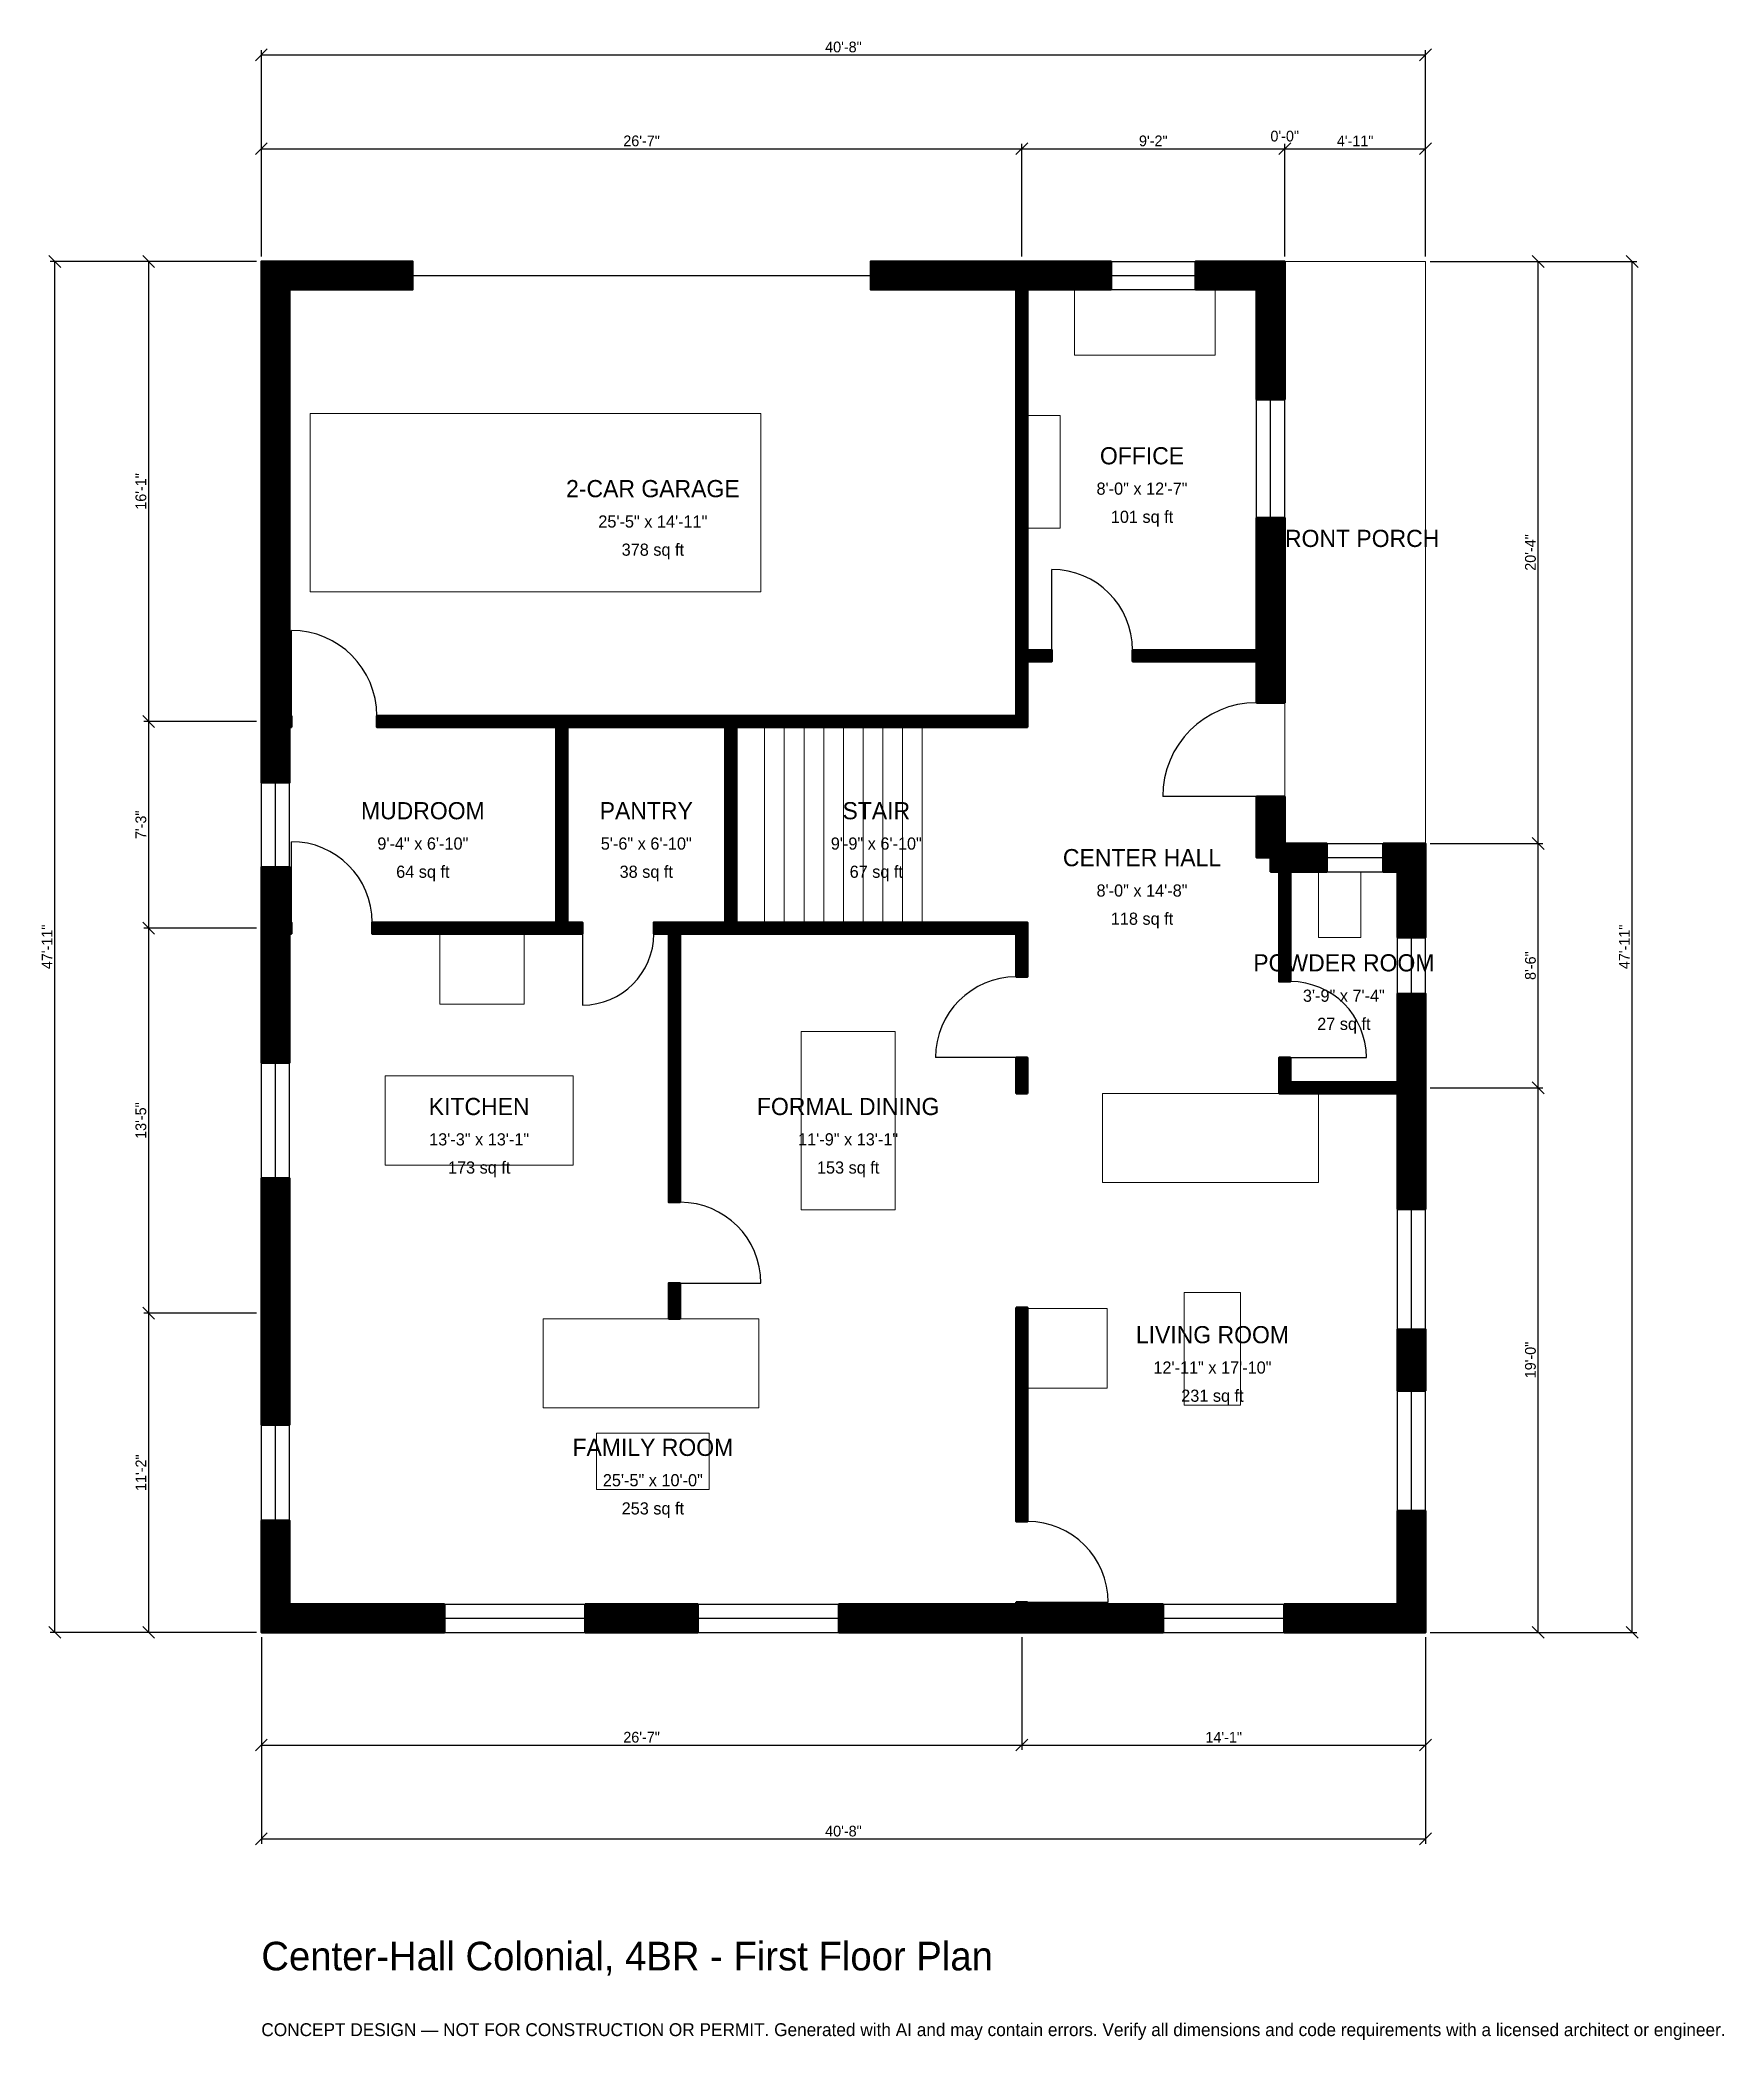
# Model space of a CAD drawing. Header units: inches. Extents: x -93 to 613, y -171 to 668.
import ezdxf
from ezdxf.enums import TextEntityAlignment as Align

# ---------------------------------------------------------------- set-up
doc = ezdxf.new("R2010")
doc.units = ezdxf.units.IN
doc.header["$MEASUREMENT"] = 0
doc.linetypes.add('DASHED', pattern=[0.6, 0.5, -0.1])
for name, color, linetype, lineweight in [('A-ANNO-DIMS', 1, 'Continuous', 13), ('A-ANNO-TEXT', 7, 'Continuous', 18), ('A-AREA-IDEN', 7, 'Continuous', 18), ('A-DOOR', 2, 'Continuous', 25), ('A-FLOR-FIXT', 9, 'Continuous', 13), ('A-FLOR-STRS', 3, 'Continuous', 18), ('A-FURN', 9, 'Continuous', 13), ('A-GLAZ', 4, 'Continuous', 25), ('A-SITE-PAVE', 8, 'Continuous', 13), ('A-WALL', 7, 'Continuous', 50), ('A-WALL-PATT', 8, 'Continuous', 13)]:
    doc.layers.add(name, color=color, linetype=linetype, lineweight=lineweight)
doc.dimstyles.new('PLAN', dxfattribs={"dimtxt": 4.5, "dimasz": 3, "dimexe": 2, "dimexo": 2, "dimgap": 1, "dimtad": 1, "dimdec": 0, "dimlunit": 4, "dimtsz": 2.5, "dimcen": 2.5, "dimclrd": 1, "dimclre": 1, "dimazin": 3, "dimtfac": 1, "dimtmove": 0, "dimatfit": 3})

msp = doc.modelspace()

# ---------------------------------------------------------------- hatches: boundary and pattern name
at = {"layer": 'A-WALL-PATT'}
h = msp.add_hatch(dxfattribs=at)
h.set_pattern_fill('ANSI31', color=8, scale=0.8)
h.paths.add_polyline_path([(0, 0), (0, 11.811), (0, 11.811), (0, 46.8504), (11.811, 46.8504), (11.811, 11.811), (76.7717, 11.811), (76.7717, 0), (11.811, 0), (11.811, 0), (0, 0), (0, 0), (0, 0)])
h.paths.add_polyline_path([(0, 127.9528), (0, 139.7638), (0, 190.3543), (11.811, 190.3543), (11.811, 139.7638), (11.811, 127.9528), (11.811, 87.0079), (0, 87.0079), (0, 127.9528)])
h.paths.add_polyline_path([(0, 289.3701), (0, 292.9134), (0, 292.9134), (0, 297.6378), (0, 297.6378), (0, 301.1811), (0, 320.8661), (11.811, 320.8661), (11.811, 301.1811), (11.811, 297.6378), (12.5984, 297.6378), (12.5984, 292.9134), (11.811, 292.9134), (11.811, 289.3701), (11.811, 238.7795), (0, 238.7795), (0, 289.3701)])
h.paths.add_polyline_path([(0, 375.9843), (0, 379.5276), (0, 379.5276), (0, 384.252), (0, 384.252), (0, 387.7953), (0, 562.9921), (0, 562.9921), (0, 574.8031), (0, 574.8031), (0, 574.8032), (11.811, 574.8032), (11.811, 574.8031), (63.3858, 574.8031), (63.3858, 562.9921), (11.811, 562.9921), (11.811, 387.7953), (11.811, 384.252), (12.5984, 384.252), (12.5984, 379.5276), (11.811, 379.5276), (11.811, 375.9843), (11.811, 356.2992), (0, 356.2992), (0, 375.9843)])
h.paths.add_polyline_path([(312.9921, 574.8031), (312.9921, 574.8031), (316.5354, 574.8031), (316.5354, 574.8032), (321.2598, 574.8032), (321.2598, 574.8031), (356.2992, 574.8031), (356.2992, 562.9921), (324.8031, 562.9921), (324.8031, 562.9921), (321.2598, 562.9921), (321.2598, 411.811), (331.4961, 411.811), (331.4961, 407.0866), (321.2598, 407.0866), (321.2598, 384.252), (321.2598, 379.5276), (316.5354, 379.5276), (199.2126, 379.5276), (199.2126, 297.6378), (316.5354, 297.6378), (321.2598, 297.6378), (321.2598, 297.6378), (321.2598, 274.8031), (316.5354, 274.8031), (316.5354, 292.9134), (199.2126, 292.9134), (194.4882, 292.9134), (175.5906, 292.9134), (175.5906, 180.315), (170.8661, 180.315), (170.8661, 292.9134), (164.5669, 292.9134), (164.5669, 297.6378), (170.8661, 297.6378), (175.5906, 297.6378), (194.4882, 297.6378), (194.4882, 379.5276), (128.3465, 379.5276), (128.3465, 297.6378), (134.6457, 297.6378), (134.6457, 292.9134), (128.3465, 292.9134), (123.622, 292.9134), (46.4567, 292.9134), (46.4567, 297.6378), (123.622, 297.6378), (123.622, 379.5276), (48.4252, 379.5276), (48.4252, 384.252), (123.622, 384.252), (128.3465, 384.252), (194.4882, 384.252), (199.2126, 384.252), (316.5354, 384.252), (316.5354, 407.0866), (316.5354, 407.0866), (316.5354, 411.811), (316.5354, 562.9921), (255.5118, 562.9921), (255.5118, 574.8031), (312.9921, 574.8031)])
h.paths.add_polyline_path([(417.3228, 574.8031), (417.3228, 574.8032), (429.1339, 574.8032), (429.1339, 574.8031), (429.1339, 574.8031), (429.1339, 562.9921), (429.1339, 562.9921), (429.1339, 516.9291), (417.3228, 516.9291), (417.3228, 562.9921), (391.7323, 562.9921), (391.7323, 574.8031), (417.3228, 574.8031)])
h.paths.add_polyline_path([(429.1339, 415.3543), (429.1339, 411.811), (429.1339, 411.811), (429.1339, 407.0866), (429.1339, 407.0866), (429.1339, 403.5433), (429.1339, 389.7638), (417.3228, 389.7638), (417.3228, 403.5433), (417.3228, 407.0866), (365.3543, 407.0866), (365.3543, 411.811), (417.3228, 411.811), (417.3228, 415.3543), (417.3228, 467.3228), (429.1339, 467.3228), (429.1339, 415.3543)])
h.paths.add_polyline_path([(429.1339, 333.0709), (429.1339, 333.0709), (429.1339, 330.7087), (431.4961, 330.7087), (431.4961, 330.7087), (446.8504, 330.7087), (446.8504, 318.8976), (431.4961, 318.8976), (431.4961, 272.8346), (426.7717, 272.8346), (426.7717, 318.8976), (423.2283, 318.8976), (423.2283, 324.8031), (417.3228, 324.8031), (417.3228, 350.3937), (429.1339, 350.3937), (429.1339, 333.0709)])
h.paths.add_polyline_path([(476.378, 330.7087), (476.378, 330.7087), (488.189, 330.7087), (488.189, 330.7087), (488.189, 330.7087), (488.189, 318.8976), (488.189, 318.8976), (488.189, 291.3386), (476.378, 291.3386), (476.378, 318.8976), (470.4724, 318.8976), (470.4724, 330.7087), (476.378, 330.7087)])
h.paths.add_polyline_path([(488.189, 230.7087), (488.189, 230.7087), (488.189, 225.9843), (488.189, 225.9843), (488.189, 222.4409), (488.189, 222.4409), (488.189, 177.4278), (476.378, 177.4278), (476.378, 225.9843), (431.4961, 225.9843), (426.7717, 225.9843), (426.7717, 225.9843), (426.7717, 240.9449), (431.4961, 240.9449), (431.4961, 230.7087), (476.378, 230.7087), (476.378, 234.252), (476.378, 234.252), (476.378, 267.7165), (488.189, 267.7165), (488.189, 230.7087)])
h.paths.add_polyline_path([(488.189, 101.3123), (476.378, 101.3123), (476.378, 127.0341), (488.189, 127.0341), (488.189, 101.3123)])
h.paths.add_polyline_path([(488.189, 11.811), (488.189, 11.811), (488.189, 0), (488.189, 0), (488.189, 0), (476.378, 0), (476.378, 0), (428.937, 0), (428.937, 11.811), (476.378, 11.811), (476.378, 50.9186), (488.189, 50.9186), (488.189, 11.811)])
h.paths.add_polyline_path([(324.8031, 0), (321.2598, 0), (321.2598, 0), (316.5354, 0), (316.5354, 0), (312.9921, 0), (242.126, 0), (242.126, 11.811), (312.9921, 11.811), (316.5354, 11.811), (316.5354, 12.5984), (321.2598, 12.5984), (321.2598, 11.811), (324.8031, 11.811), (378.1496, 11.811), (378.1496, 0), (324.8031, 0)])
h.paths.add_polyline_path([(135.8268, 0), (135.8268, 11.811), (183.0709, 11.811), (183.0709, 0), (135.8268, 0)])
h.paths.add_polyline_path([(321.2598, 225.9843), (316.5354, 225.9843), (316.5354, 240.9449), (321.2598, 240.9449), (321.2598, 225.9843)])
h.paths.add_polyline_path([(175.5906, 131.4961), (170.8661, 131.4961), (170.8661, 146.4567), (175.5906, 146.4567), (175.5906, 131.4961)])
h.paths.add_polyline_path([(316.5354, 136.2205), (321.2598, 136.2205), (321.2598, 46.4567), (316.5354, 46.4567), (316.5354, 136.2205)])

# ---------------------------------------------------------------- linework, layer by layer
at = {"layer": 'A-DOOR', "linetype": 'DASHED'}
msp.add_line((63.3858, 568.8976), (255.5118, 568.8976), dxfattribs=at)
at = {"layer": 'A-DOOR'}
for p, q in [((331.4961, 411.811), (331.4961, 445.6693)), ((12.5984, 384.252), (12.5984, 420.0787)), ((417.3228, 350.3937), (377.9528, 350.3937)), ((12.5984, 297.6378), (12.5984, 331.4961)), ((134.6457, 292.9134), (134.6457, 262.9921)), ((316.5354, 240.9449), (282.6772, 240.9449)), ((431.4961, 240.9449), (463.3858, 240.9449)), ((175.5906, 146.4567), (209.4488, 146.4567)), ((321.2598, 12.5984), (355.1181, 12.5984))]:
    msp.add_line(p, q, dxfattribs=at)
for centre, radius, start, end in [((331.4961, 411.811), 33.8583, 0, 90), ((12.5984, 384.252), 35.8268, 0, 90), ((417.3228, 350.3937), 39.3701, 90, 180), ((12.5984, 297.6378), 33.8583, 0, 90), ((134.6457, 292.9134), 29.9213, 270, 360), ((316.5354, 240.9449), 33.8583, 90, 180), ((431.4961, 240.9449), 31.8898, 0, 90), ((175.5906, 146.4567), 33.8583, 0, 90), ((321.2598, 12.5984), 33.8583, 0, 90)]:
    msp.add_arc(centre, radius, start, end, dxfattribs=at)
at = {"layer": 'A-FLOR-FIXT'}
for points in [[(443.3071, 291.3386), (461.0236, 291.3386), (461.0236, 318.8976), (443.3071, 318.8976)], [(51.9685, 195.8661), (130.7087, 195.8661), (130.7087, 233.2677), (51.9685, 233.2677)]]:
    msp.add_lwpolyline(points, close=True, dxfattribs=at)
at = {"layer": 'A-FLOR-STRS'}
for p, q in [((211.0236, 297.6378), (211.0236, 379.5276)), ((219.2913, 297.6378), (219.2913, 379.5276)), ((227.5591, 297.6378), (227.5591, 379.5276)), ((235.8268, 297.6378), (235.8268, 379.5276)), ((244.0945, 297.6378), (244.0945, 379.5276)), ((252.3622, 297.6378), (252.3622, 379.5276)), ((260.6299, 297.6378), (260.6299, 379.5276)), ((268.8976, 297.6378), (268.8976, 379.5276)), ((277.1654, 297.6378), (277.1654, 379.5276))]:
    msp.add_line(p, q, dxfattribs=at)
at = {"layer": 'A-FURN'}
for points in [[(340.9449, 535.4331), (400, 535.4331), (400, 562.9921), (340.9449, 562.9921)], [(20.4724, 436.2205), (209.4488, 436.2205), (209.4488, 511.0236), (20.4724, 511.0236)], [(321.2598, 462.9921), (335.0394, 462.9921), (335.0394, 510.2362), (321.2598, 510.2362)], [(74.8031, 263.3858), (110.2362, 263.3858), (110.2362, 292.9134), (74.8031, 292.9134)], [(226.378, 177.1654), (265.748, 177.1654), (265.748, 251.9685), (226.378, 251.9685)], [(352.7559, 188.5827), (443.3071, 188.5827), (443.3071, 225.9843), (352.7559, 225.9843)], [(321.2598, 102.3622), (354.7244, 102.3622), (354.7244, 135.8268), (321.2598, 135.8268)], [(387.0079, 95.2756), (410.6299, 95.2756), (410.6299, 142.5197), (387.0079, 142.5197)], [(118.1102, 94.0945), (208.6614, 94.0945), (208.6614, 131.4961), (118.1102, 131.4961)], [(140.5512, 59.8425), (187.7953, 59.8425), (187.7953, 83.4646), (140.5512, 83.4646)]]:
    msp.add_lwpolyline(points, close=True, dxfattribs=at)
at = {"layer": 'A-GLAZ'}
for p, q in [((356.2992, 574.8031), (391.7323, 574.8031)), ((356.2992, 568.8976), (391.7323, 568.8976)), ((356.2992, 562.9921), (391.7323, 562.9921)), ((417.3228, 467.3228), (417.3228, 516.9291)), ((423.2283, 467.3228), (423.2283, 516.9291)), ((429.1339, 467.3228), (429.1339, 516.9291)), ((0, 320.8661), (0, 356.2992)), ((5.9055, 320.8661), (5.9055, 356.2992)), ((11.811, 320.8661), (11.811, 356.2992)), ((446.8504, 330.7087), (470.4724, 330.7087)), ((446.8504, 324.8031), (470.4724, 324.8031)), ((446.8504, 318.8976), (470.4724, 318.8976)), ((476.378, 267.7165), (476.378, 291.3386)), ((482.2835, 267.7165), (482.2835, 291.3386)), ((488.189, 267.7165), (488.189, 291.3386)), ((0, 190.3543), (0, 238.7795)), ((5.9055, 190.3543), (5.9055, 238.7795)), ((11.811, 190.3543), (11.811, 238.7795)), ((476.378, 127.0341), (476.378, 177.4278)), ((482.2835, 127.0341), (482.2835, 177.4278)), ((488.189, 127.0341), (488.189, 177.4278)), ((476.378, 50.9186), (476.378, 101.3123)), ((482.2835, 50.9186), (482.2835, 101.3123)), ((488.189, 50.9186), (488.189, 101.3123)), ((0, 46.8504), (0, 87.0079)), ((5.9055, 46.8504), (5.9055, 87.0079)), ((11.811, 46.8504), (11.811, 87.0079)), ((76.7717, 11.811), (135.8268, 11.811)), ((183.0709, 11.811), (242.126, 11.811)), ((378.1496, 11.811), (428.937, 11.811)), ((76.7717, 5.9055), (135.8268, 5.9055)), ((76.7717, 0), (135.8268, 0)), ((183.0709, 5.9055), (242.126, 5.9055)), ((183.0709, 0), (242.126, 0)), ((378.1496, 5.9055), (428.937, 5.9055)), ((378.1496, 0), (428.937, 0))]:
    msp.add_line(p, q, dxfattribs=at)
at = {"layer": 'A-SITE-PAVE', "linetype": 'DASHED'}
msp.add_lwpolyline([(429.1339, 330.7087), (488.189, 330.7087), (488.189, 574.8031), (429.1339, 574.8031)], close=True, dxfattribs=at)
at = {"layer": 'A-WALL'}
for points in [[(0, 375.9843), (0, 379.5276), (0, 379.5276), (0, 384.252), (0, 384.252), (0, 387.7953), (0, 562.9921), (0, 562.9921), (0, 574.8031), (0, 574.8031), (0, 574.8032), (11.811, 574.8032), (11.811, 574.8031), (63.3858, 574.8031), (63.3858, 562.9921), (11.811, 562.9921), (11.811, 387.7953), (11.811, 384.252), (12.5984, 384.252), (12.5984, 379.5276), (11.811, 379.5276), (11.811, 375.9843), (11.811, 356.2992), (0, 356.2992), (0, 375.9843)], [(312.9921, 574.8031), (312.9921, 574.8031), (316.5354, 574.8031), (316.5354, 574.8032), (321.2598, 574.8032), (321.2598, 574.8031), (356.2992, 574.8031), (356.2992, 562.9921), (324.8031, 562.9921), (324.8031, 562.9921), (321.2598, 562.9921), (321.2598, 411.811), (331.4961, 411.811), (331.4961, 407.0866), (321.2598, 407.0866), (321.2598, 384.252), (321.2598, 379.5276), (316.5354, 379.5276), (199.2126, 379.5276), (199.2126, 297.6378), (316.5354, 297.6378), (321.2598, 297.6378), (321.2598, 297.6378), (321.2598, 274.8031), (316.5354, 274.8031), (316.5354, 292.9134), (199.2126, 292.9134), (194.4882, 292.9134), (175.5906, 292.9134), (175.5906, 180.315), (170.8661, 180.315), (170.8661, 292.9134), (164.5669, 292.9134), (164.5669, 297.6378), (170.8661, 297.6378), (175.5906, 297.6378), (194.4882, 297.6378), (194.4882, 379.5276), (128.3465, 379.5276), (128.3465, 297.6378), (134.6457, 297.6378), (134.6457, 292.9134), (128.3465, 292.9134), (123.622, 292.9134), (46.4567, 292.9134), (46.4567, 297.6378), (123.622, 297.6378), (123.622, 379.5276), (48.4252, 379.5276), (48.4252, 384.252), (123.622, 384.252), (128.3465, 384.252), (194.4882, 384.252), (199.2126, 384.252), (316.5354, 384.252), (316.5354, 407.0866), (316.5354, 407.0866), (316.5354, 411.811), (316.5354, 562.9921), (255.5118, 562.9921), (255.5118, 574.8031), (312.9921, 574.8031)], [(417.3228, 574.8031), (417.3228, 574.8032), (429.1339, 574.8032), (429.1339, 574.8031), (429.1339, 574.8031), (429.1339, 562.9921), (429.1339, 562.9921), (429.1339, 516.9291), (417.3228, 516.9291), (417.3228, 562.9921), (391.7323, 562.9921), (391.7323, 574.8031), (417.3228, 574.8031)], [(429.1339, 415.3543), (429.1339, 411.811), (429.1339, 411.811), (429.1339, 407.0866), (429.1339, 407.0866), (429.1339, 403.5433), (429.1339, 389.7638), (417.3228, 389.7638), (417.3228, 403.5433), (417.3228, 407.0866), (365.3543, 407.0866), (365.3543, 411.811), (417.3228, 411.811), (417.3228, 415.3543), (417.3228, 467.3228), (429.1339, 467.3228), (429.1339, 415.3543)], [(429.1339, 333.0709), (429.1339, 333.0709), (429.1339, 330.7087), (431.4961, 330.7087), (431.4961, 330.7087), (446.8504, 330.7087), (446.8504, 318.8976), (431.4961, 318.8976), (431.4961, 272.8346), (426.7717, 272.8346), (426.7717, 318.8976), (423.2283, 318.8976), (423.2283, 324.8031), (417.3228, 324.8031), (417.3228, 350.3937), (429.1339, 350.3937), (429.1339, 333.0709)], [(476.378, 330.7087), (476.378, 330.7087), (488.189, 330.7087), (488.189, 330.7087), (488.189, 330.7087), (488.189, 318.8976), (488.189, 318.8976), (488.189, 291.3386), (476.378, 291.3386), (476.378, 318.8976), (470.4724, 318.8976), (470.4724, 330.7087), (476.378, 330.7087)], [(0, 289.3701), (0, 292.9134), (0, 292.9134), (0, 297.6378), (0, 297.6378), (0, 301.1811), (0, 320.8661), (11.811, 320.8661), (11.811, 301.1811), (11.811, 297.6378), (12.5984, 297.6378), (12.5984, 292.9134), (11.811, 292.9134), (11.811, 289.3701), (11.811, 238.7795), (0, 238.7795), (0, 289.3701)], [(488.189, 230.7087), (488.189, 230.7087), (488.189, 225.9843), (488.189, 225.9843), (488.189, 222.4409), (488.189, 222.4409), (488.189, 177.4278), (476.378, 177.4278), (476.378, 225.9843), (431.4961, 225.9843), (426.7717, 225.9843), (426.7717, 225.9843), (426.7717, 240.9449), (431.4961, 240.9449), (431.4961, 230.7087), (476.378, 230.7087), (476.378, 234.252), (476.378, 234.252), (476.378, 267.7165), (488.189, 267.7165), (488.189, 230.7087)], [(321.2598, 225.9843), (316.5354, 225.9843), (316.5354, 240.9449), (321.2598, 240.9449), (321.2598, 225.9843)], [(0, 127.9528), (0, 139.7638), (0, 190.3543), (11.811, 190.3543), (11.811, 139.7638), (11.811, 127.9528), (11.811, 87.0079), (0, 87.0079), (0, 127.9528)], [(175.5906, 131.4961), (170.8661, 131.4961), (170.8661, 146.4567), (175.5906, 146.4567), (175.5906, 131.4961)], [(316.5354, 136.2205), (321.2598, 136.2205), (321.2598, 46.4567), (316.5354, 46.4567), (316.5354, 136.2205)], [(488.189, 101.3123), (476.378, 101.3123), (476.378, 127.0341), (488.189, 127.0341), (488.189, 101.3123)], [(488.189, 11.811), (488.189, 11.811), (488.189, 0), (488.189, 0), (488.189, 0), (476.378, 0), (476.378, 0), (428.937, 0), (428.937, 11.811), (476.378, 11.811), (476.378, 50.9186), (488.189, 50.9186), (488.189, 11.811)], [(0, 0), (0, 11.811), (0, 11.811), (0, 46.8504), (11.811, 46.8504), (11.811, 11.811), (76.7717, 11.811), (76.7717, 0), (11.811, 0), (11.811, 0), (0, 0), (0, 0), (0, 0)], [(135.8268, 0), (135.8268, 11.811), (183.0709, 11.811), (183.0709, 0), (135.8268, 0)], [(324.8031, 0), (321.2598, 0), (321.2598, 0), (316.5354, 0), (316.5354, 0), (312.9921, 0), (242.126, 0), (242.126, 11.811), (312.9921, 11.811), (316.5354, 11.811), (316.5354, 12.5984), (321.2598, 12.5984), (321.2598, 11.811), (324.8031, 11.811), (378.1496, 11.811), (378.1496, 0), (324.8031, 0)]]:
    msp.add_lwpolyline(points, close=True, dxfattribs=at)

# ---------------------------------------------------------------- texts
at = {"layer": 'A-ANNO-TEXT'}
for s, height, p in [('Center-Hall Colonial, 4BR - First Floor Plan', 12, (0, -141.7323)), ('CONCEPT DESIGN — NOT FOR CONSTRUCTION OR PERMIT. Generated with AI and may contain errors. Verify all dimensions and code requirements with a licensed architect or engineer.', 5.4, (0, -169.2913))]:
    msp.add_text(s, height=height, dxfattribs=at).set_placement(p)
at = {"layer": 'A-AREA-IDEN'}
for s, height, p in [('OFFICE', 7.2, (369.2913, 493.3071)), ('2-CAR GARAGE', 7.2, (164.1732, 479.5276)), ('8\'-0" x 12\'-7"', 5.1, (369.2913, 479.5276)), ('101 sq ft', 5.1, (369.2913, 467.7165)), ('25\'-5" x 14\'-11"', 5.1, (164.1732, 465.748)), ('FRONT PORCH', 7.2, (458.6614, 458.6614)), ('378 sq ft', 5.1, (164.1732, 453.937)), ('MUDROOM', 7.2, (67.7165, 344.4882)), ('PANTRY', 7.2, (161.4173, 344.4882)), ('STAIR', 7.2, (257.874, 344.4882)), ('9\'-4" x 6\'-10"', 5.1, (67.7165, 330.7087)), ('5\'-6" x 6\'-10"', 5.1, (161.4173, 330.7087)), ('9\'-9" x 6\'-10"', 5.1, (257.874, 330.7087)), ('CENTER HALL', 7.2, (369.2913, 324.8031)), ('64 sq ft', 5.1, (67.7165, 318.8976)), ('38 sq ft', 5.1, (161.4173, 318.8976)), ('67 sq ft', 5.1, (257.874, 318.8976)), ('8\'-0" x 14\'-8"', 5.1, (369.2913, 311.0236)), ('118 sq ft', 5.1, (369.2913, 299.2126)), ('POWDER ROOM', 7.2, (453.937, 280.7087)), ('3\'-9" x 7\'-4"', 5.1, (453.937, 266.9291)), ('27 sq ft', 5.1, (453.937, 255.1181)), ('KITCHEN', 7.2, (91.3386, 220.4724)), ('FORMAL DINING', 7.2, (246.063, 220.4724)), ('13\'-3" x 13\'-1"', 5.1, (91.3386, 206.6929)), ('11\'-9" x 13\'-1"', 5.1, (246.063, 206.6929)), ('173 sq ft', 5.1, (91.3386, 194.8819)), ('153 sq ft', 5.1, (246.063, 194.8819)), ('LIVING ROOM', 7.2, (398.8189, 124.8031)), ('12\'-11" x 17\'-10"', 5.1, (398.8189, 111.0236)), ('231 sq ft', 5.1, (398.8189, 99.2126)), ('FAMILY ROOM', 7.2, (164.1732, 77.5591)), ('25\'-5" x 10\'-0"', 5.1, (164.1732, 63.7795)), ('253 sq ft', 5.1, (164.1732, 51.9685))]:
    msp.add_text(s, height=height, dxfattribs=at).set_placement(p, align=Align.MIDDLE_CENTER)

# ---------------------------------------------------------------- dimensions: what is measured, and where the dimension line sits
at = {"layer": 'A-ANNO-DIMS'}
for base, p1, p2, text in [((0, 661.4173), (0, 574.8031), (488.189, 574.8031), '40\'-8"'), ((429.1339, 622.0472), (429.1339, 574.8031), (429.1339, 574.8031), '0\'-0"'), ((0, 622.0472), (0, 574.8031), (318.8976, 574.8031), '26\'-7"'), ((318.8976, 622.0472), (318.8976, 574.8031), (429.1339, 574.8031), '9\'-2"'), ((429.1339, 622.0472), (429.1339, 574.8031), (488.189, 574.8031), '4\'-11"'), ((0, -47.2441), (0, 0), (318.8976, 0), '26\'-7"'), ((0, -86.6142), (0, 0), (488.189, 0), '40\'-8"'), ((318.8976, -47.2441), (318.8976, 0), (488.189, 0), '14\'-1"')]:
    msp.add_linear_dim(base=base, p1=p1, p2=p2, text=text, dimstyle='PLAN', dxfattribs=at).render()
for base, p1, p2, text in [((-86.6142, 0), (0, 0), (0, 574.8031), '47\'-11"'), ((-47.2441, 381.8898), (0, 381.8898), (0, 574.8031), '16\'-1"'), ((535.4331, 330.7087), (488.189, 330.7087), (488.189, 574.8031), '20\'-4"'), ((574.8031, 0), (488.189, 0), (488.189, 574.8031), '47\'-11"'), ((-47.2441, 295.2756), (0, 295.2756), (0, 381.8898), '7\'-3"'), ((535.4331, 228.3465), (488.189, 228.3465), (488.189, 330.7087), '8\'-6"'), ((-47.2441, 133.8583), (0, 133.8583), (0, 295.2756), '13\'-5"'), ((535.4331, 0), (488.189, 0), (488.189, 228.3465), '19\'-0"'), ((-47.2441, 0), (0, 0), (0, 133.8583), '11\'-2"')]:
    msp.add_linear_dim(base=base, p1=p1, p2=p2, angle=90, text=text, dimstyle='PLAN', dxfattribs=at).render()

doc.saveas('drawing.dxf')
